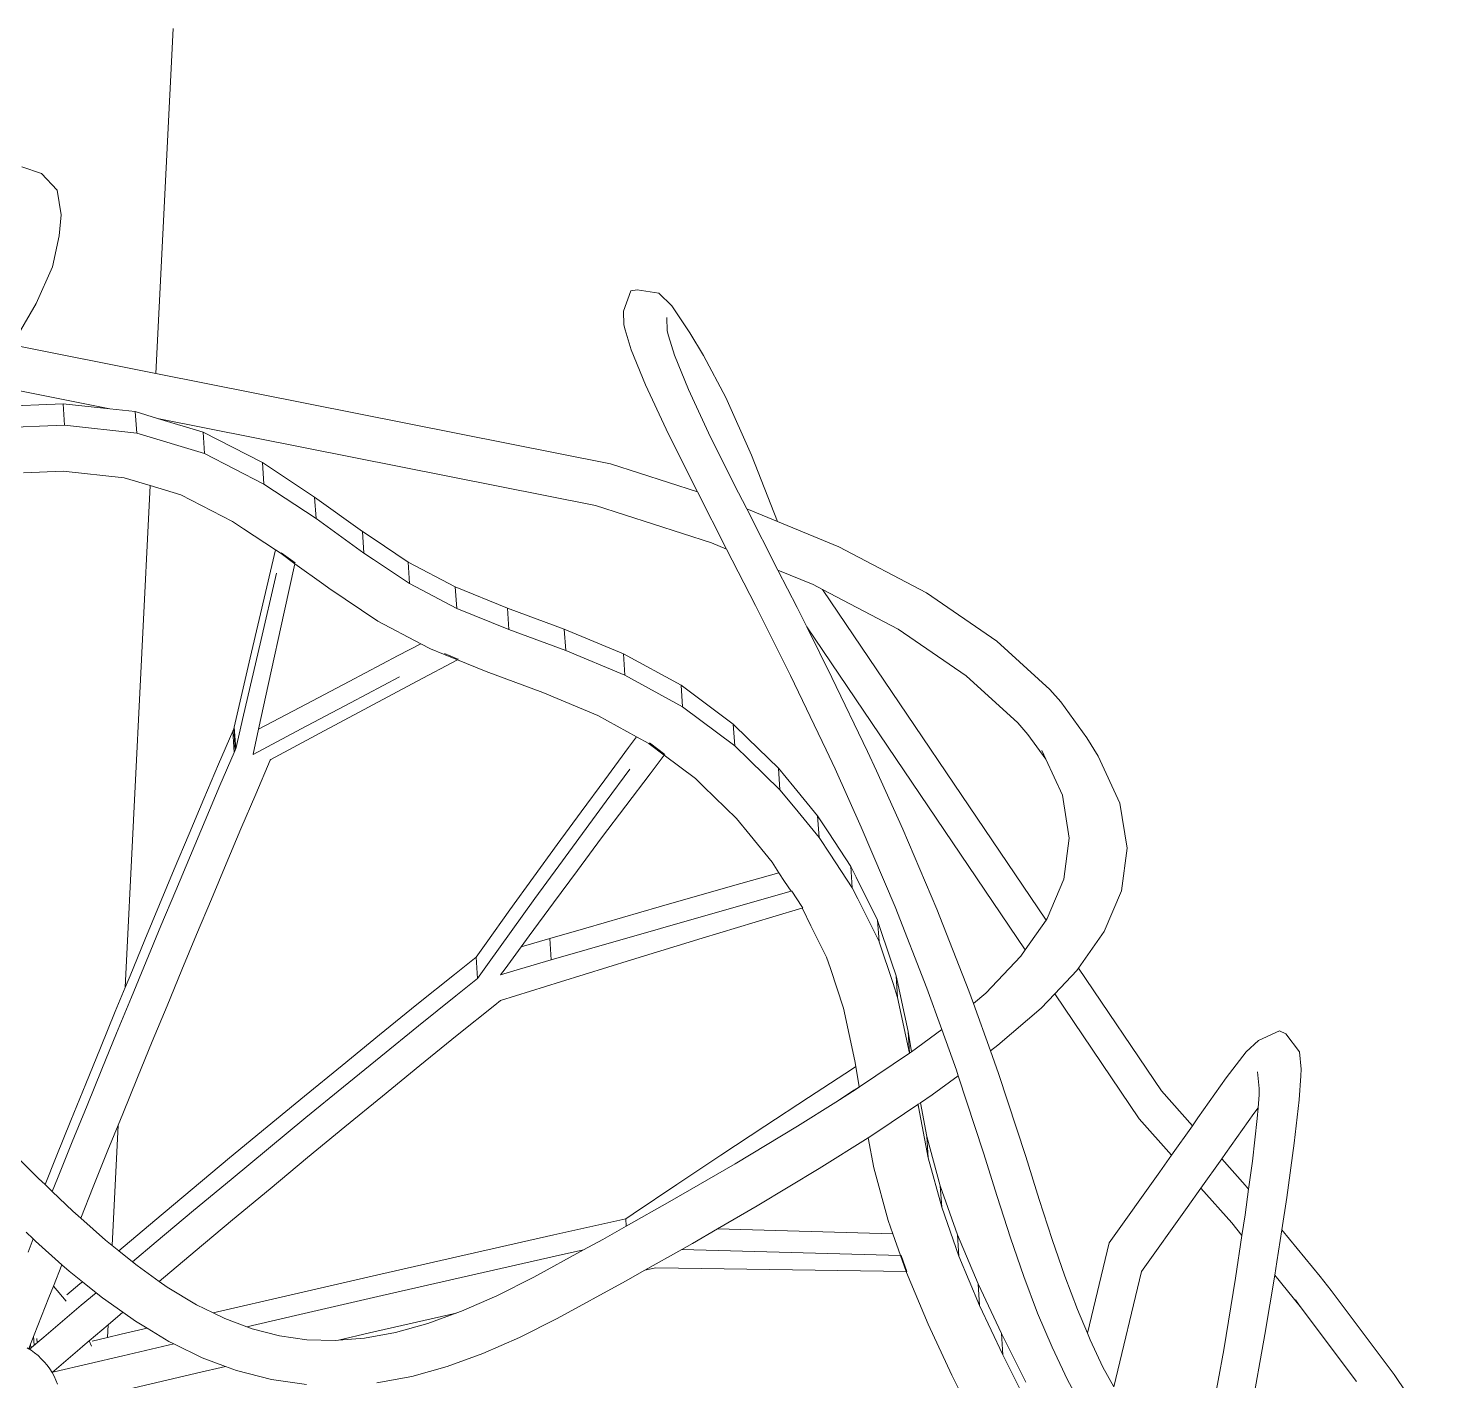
# Model space of a CAD drawing. Header units: millimetres. Extents: x 930469 to 1523124, y -120375 to 411163.
# Drawn here: x 1426945 to 1427622, y -43810 to -43163 of the extents above; entities that cross this region are included whole.
import ezdxf

# ---------------------------------------------------------------- set-up
doc = ezdxf.new("R2010")
doc.units = ezdxf.units.MM
doc.linetypes.add('HIDDEN', pattern=[0.75, 0.5, -0.25])
doc.layers.add('A-NET KHUAT', color=8, linetype='HIDDEN', lineweight=0)
doc.layers.add('xr', color=8, linetype='Continuous', lineweight=0)

# ---------------------------------------------------------------- blocks, each defined once
blk = doc.blocks.new('zzz')
at = {"layer": 'xr', "ltscale": 3}
for p, q in [((1229853.8, 16997), (1229807.5, 16950.4)), ((1230528.3, 16925.7), (1230525.6, 16995)), ((1230567.7, 17001.3), (1230544, 16882.3)), ((1230548.9, 16927), (1230546.1, 16996.3)), ((1230605.3, 16975.9), (1230577.8, 16838.3)), ((1230605.3, 16975.9), (1230644.7, 16952.8)), ((1229640.6, 16954.3), (1229643.1, 16957.7)), ((1229643.1, 16957.7), (1229644, 16959.2)), ((1229644, 16959.2), (1229644.5, 16960)), ((1229646.3, 16959.3), (1229644, 16959.2)), ((1229644, 16959.2), (1229655.7, 16945.4)), ((1229644.5, 16960), (1229645.4, 16961.4)), ((1229646.3, 16959.3), (1229644.5, 16960)), ((1229649.2, 16958.1), (1229645.1, 16957.9)), ((1229646.3, 16959.3), (1229657.9, 16954.7)), ((1229656.4, 16955.3), (1229647.8, 16954.7)), ((1229657.9, 16954.7), (1229693.5, 16940.6)), ((1229737.1, 16960.6), (1229749.6, 16955.6)), ((1229749.6, 16955.6), (1229747.5, 16953.4)), ((1229756.2, 16962.5), (1229749.6, 16955.6)), ((1230484.4, 16927), (1230482.8, 16964.9)), ((1230769.1, 16947.7), (1230775.6, 16966.4)), ((1229625.3, 16939.8), (1229628.7, 16942.3)), ((1229628.7, 16942.3), (1229631.9, 16945)), ((1229631.9, 16945), (1229635, 16947.9)), ((1229635, 16947.9), (1229637.9, 16951)), ((1229640.6, 16954.3), (1229637.9, 16951)), ((1229654.4, 16952.1), (1229650.3, 16951.8)), ((1229654.4, 16952), (1229650.3, 16951.8)), ((1229655.7, 16945.4), (1229686.2, 16909.6)), ((1229747.5, 16953.4), (1229724.9, 16928.1)), ((1229801.7, 16944.3), (1229795.1, 16937.4)), ((1229807.5, 16950.4), (1229801.7, 16944.3)), ((1229801.7, 16944.3), (1229828.1, 16933.7)), ((1230644.7, 16952.8), (1230680, 16937.2)), ((1230753.1, 16932.8), (1230769.1, 16947.7)), ((1229614.4, 16933.9), (1229610.6, 16932.5)), ((1229614.4, 16933.9), (1229618.2, 16935.6)), ((1229621.8, 16937.6), (1229618.2, 16935.6)), ((1229625.3, 16939.8), (1229621.8, 16937.6)), ((1229622.4, 16935.5), (1229622, 16937.3)), ((1229622, 16937.3), (1229623.5, 16935.5)), ((1229623.1, 16936), (1229622.3, 16935.9)), ((1229622.4, 16935.5), (1229637.8, 16870)), ((1229623.5, 16935.5), (1229622.4, 16935.5)), ((1229623.5, 16935.5), (1229644.4, 16911)), ((1229690.1, 16924), (1229704.4, 16936.2)), ((1229693.5, 16940.6), (1229704.4, 16936.2)), ((1229704.4, 16936.2), (1229724.9, 16928.1)), ((1229724.9, 16928.1), (1229718.7, 16921.1)), ((1229795.1, 16937.4), (1229776.1, 16917.6)), ((1229795.1, 16937.4), (1229807.5, 16932.4)), ((1229807.5, 16932.4), (1229842.5, 16918.2)), ((1229828.1, 16933.7), (1229863.1, 16919.6)), ((1230680, 16937.2), (1230709.7, 16930.8)), ((1230709.7, 16930.8), (1230729.7, 16929)), ((1230729.7, 16929), (1230753.1, 16932.8)), ((1229696.1, 16923.5), (1229706.7, 16911)), ((1229718.7, 16921.1), (1229708.7, 16908.6)), ((1229776.1, 16917.6), (1229769.5, 16910.2)), ((1229842.5, 16918.2), (1229877.4, 16904.1)), ((1229863.1, 16919.6), (1229897.9, 16905.4)), ((1230477.9, 16868.5), (1230484.4, 16927)), ((1230520.7, 16856.6), (1230528.3, 16925.7)), ((1230548.9, 16927), (1230528.3, 16925.7)), ((1230544, 16882.3), (1230548.9, 16927)), ((1229644.4, 16911), (1229646.9, 16908.1)), ((1229646.9, 16908.1), (1229652, 16902.1)), ((1229646.9, 16899.7), (1229652, 16902.1)), ((1229652, 16902.1), (1229667.5, 16883.9)), ((1229686.2, 16909.6), (1229698.1, 16895.5)), ((1229708.7, 16908.6), (1229698.1, 16895.5)), ((1229706.7, 16911), (1229708.7, 16908.6)), ((1229769.5, 16910.2), (1229748.3, 16886.4)), ((1229769.5, 16910.2), (1229799.4, 16898.2)), ((1229877.4, 16904.1), (1229912.1, 16890)), ((1229897.9, 16905.4), (1229932.6, 16891.3)), ((1229651.8, 16899.2), (1229655.3, 16884.5)), ((1229693.1, 16889.3), (1229679.4, 16869.9)), ((1229698.1, 16895.5), (1229693.1, 16889.3)), ((1229799.4, 16898.2), (1229834.4, 16884.1)), ((1229912.1, 16890), (1229946.6, 16875.8)), ((1229932.6, 16891.3), (1229967.1, 16877.2)), ((1229601.6, 16882), (1229621.1, 16799.3)), ((1229667.5, 16883.9), (1229655.3, 16884.5)), ((1229655.3, 16884.5), (1229658.4, 16871.3)), ((1229667.5, 16883.9), (1229677.3, 16872.3)), ((1229738.2, 16873.8), (1229727.6, 16860.7)), ((1229743.2, 16880.1), (1229738.2, 16873.8)), ((1229738.2, 16873.8), (1229767.2, 16839.3)), ((1229748.3, 16886.4), (1229743.2, 16880.1)), ((1229858.6, 16874.3), (1229743.2, 16880.1)), ((1229834.4, 16884.1), (1229858.6, 16874.3)), ((1229858.6, 16874.3), (1229869.3, 16870)), ((1229946.6, 16875.8), (1229980.9, 16861.7)), ((1229967.1, 16877.2), (1229990.1, 16867.7)), ((1230541.3, 16858), (1230544, 16882.3)), ((1229637.8, 16870), (1229649.2, 16821.1)), ((1229658.4, 16871.3), (1229664.1, 16846.7)), ((1229679.4, 16869.9), (1229670.8, 16857.7)), ((1229677.3, 16872.3), (1229679.4, 16869.9)), ((1229727.6, 16860.7), (1229724.1, 16856.3)), ((1229727.6, 16860.7), (1229746.7, 16838)), ((1229869.3, 16870), (1229904, 16855.8)), ((1229980.9, 16861.7), (1230015.1, 16847.5)), ((1230470.5, 16843.6), (1229990.1, 16867.7)), ((1229990.1, 16867.7), (1230001.5, 16863)), ((1230001.5, 16863), (1230035.7, 16848.9)), ((1230470.5, 16843.6), (1230477.9, 16868.5)), ((1229664.1, 16846.7), (1229651.6, 16826)), ((1229670.8, 16857.7), (1229664.1, 16846.7)), ((1229724.1, 16856.3), (1229708.9, 16835)), ((1229904, 16855.8), (1229938.5, 16841.7)), ((1230015.1, 16847.5), (1230049.1, 16833.4)), ((1230035.7, 16848.9), (1230069.7, 16834.7)), ((1230501.2, 16791.7), (1230520.7, 16856.6)), ((1230541.3, 16858), (1230520.7, 16856.6)), ((1230534.9, 16836.8), (1230541.3, 16858)), ((1229708.9, 16835), (1229703.6, 16827.4)), ((1229708.9, 16835), (1229737.8, 16800.7)), ((1229746.7, 16838), (1229776.7, 16802.1)), ((1229767.2, 16839.3), (1229797.2, 16803.5)), ((1229938.5, 16841.7), (1229972.8, 16827.5)), ((1230049.1, 16833.4), (1230083, 16819.3)), ((1230069.7, 16834.7), (1230103.5, 16820.6)), ((1230534.9, 16836.8), (1230451.4, 16417.6)), ((1230461.6, 16814.3), (1230470.5, 16843.6)), ((1230577.8, 16838.3), (1230491.2, 16403.2)), ((1230521.7, 16793), (1230534.9, 16836.8)), ((1230908.1, 16821.7), (1230577.8, 16838.3)), ((1229649.2, 16821.1), (1229635.9, 16793.9)), ((1229651.6, 16826), (1229649.2, 16821.1)), ((1229703.6, 16827.4), (1229686.7, 16799.4)), ((1229972.8, 16827.5), (1230007, 16813.4)), ((1230083, 16819.3), (1230116.6, 16805.1)), ((1230103.5, 16820.6), (1230137.2, 16806.5)), ((1230007, 16813.4), (1230041, 16799.3)), ((1230137.2, 16806.5), (1230170.7, 16792.3)), ((1230436.3, 16764.9), (1230461.6, 16814.3)), ((1229621.1, 16799.3), (1229627.5, 16771.6)), ((1229635.9, 16793.9), (1229627.5, 16771.6)), ((1229686.7, 16799.4), (1229678.9, 16783.5)), ((1229737.8, 16800.7), (1229767.8, 16764.9)), ((1229776.7, 16802.1), (1229806.5, 16766.3)), ((1229797.2, 16803.5), (1229827.1, 16767.7)), ((1230041, 16799.3), (1230074.9, 16785.1)), ((1230116.6, 16805.1), (1230150.1, 16791)), ((1230170.7, 16792.3), (1230204, 16778.2)), ((1230472, 16734.8), (1230501.2, 16791.7)), ((1230492.6, 16736.1), (1230521.7, 16793)), ((1230521.7, 16793), (1230501.2, 16791.7)), ((1229678.9, 16783.5), (1229673.4, 16772.4)), ((1229678.9, 16783.5), (1229696.9, 16705.8)), ((1230074.9, 16785.1), (1230108.5, 16771)), ((1230150.1, 16791), (1230183.4, 16776.9)), ((1230204, 16778.2), (1230235.6, 16764.7)), ((1229627.5, 16771.6), (1229623.6, 16761.1)), ((1229673.4, 16772.4), (1229665.5, 16751.2)), ((1229767.8, 16764.9), (1229797.7, 16729)), ((1229806.5, 16766.3), (1229836.2, 16730.5)), ((1229827.1, 16767.7), (1229856.8, 16731.8)), ((1230108.5, 16771), (1230142, 16756.8)), ((1230183.4, 16776.9), (1230215.1, 16763.4)), ((1230235.6, 16764.7), (1230215.1, 16763.4)), ((1230235.6, 16764.7), (1230237.1, 16764.1)), ((1230429.3, 16754.4), (1230436.3, 16764.9)), ((1229623.6, 16761.1), (1229615, 16727.7)), ((1229665.5, 16751.2), (1229663.6, 16746.1)), ((1229665.5, 16751.2), (1229676.3, 16704.5)), ((1230142, 16756.8), (1230175.3, 16742.7)), ((1230215.1, 16763.4), (1230216.5, 16762.7)), ((1230216.5, 16762.7), (1230217.3, 16762.4)), ((1230237.9, 16763.7), (1230217.3, 16762.4)), ((1230217.3, 16762.4), (1230218.7, 16761.8)), ((1230239.2, 16763.2), (1230218.7, 16761.8)), ((1230218.7, 16761.8), (1230250.8, 16754.4)), ((1230237.1, 16764.1), (1230237.9, 16763.7)), ((1230237.9, 16763.7), (1230239.2, 16763.2)), ((1230305.6, 16747.9), (1230239.2, 16763.2)), ((1230319.1, 16738.6), (1230250.8, 16754.4)), ((1230408.9, 16723.8), (1230429.3, 16754.4)), ((1229663.6, 16746.1), (1229656.9, 16720.1)), ((1230175.3, 16742.7), (1230207.9, 16728.8)), ((1230213.4, 16745.3), (1230213.3, 16745.3)), ((1230213.3, 16745.3), (1230213.3, 16745.3)), ((1230213.3, 16745.3), (1230237.8, 16699.3)), ((1230213.3, 16745.3), (1230213.4, 16745.3)), ((1230213.4, 16745.3), (1230237.3, 16740.1)), ((1230237.3, 16740.1), (1230258.3, 16700.6)), ((1230281.3, 16730.5), (1230237.3, 16740.1)), ((1230373.5, 16732.1), (1230305.6, 16747.9)), ((1230319.1, 16738.6), (1230386.6, 16722.9)), ((1229615, 16727.7), (1229610.2, 16694.1)), ((1229797.7, 16729), (1229827.4, 16693.2)), ((1229836.2, 16730.5), (1229865.7, 16694.6)), ((1229856.8, 16731.8), (1229886.3, 16696)), ((1230207.9, 16728.8), (1230208.3, 16728.1)), ((1230208.3, 16728.1), (1230233.5, 16681.4)), ((1230349.3, 16715.5), (1230281.3, 16730.5)), ((1230373.5, 16732.1), (1230408.9, 16723.8)), ((1230438.9, 16684.9), (1230472, 16734.8)), ((1230459.4, 16686.3), (1230492.6, 16736.1)), ((1230492.6, 16736.1), (1230472, 16734.8)), ((1229656.9, 16720.1), (1229653.2, 16693.9)), ((1230349.3, 16715.5), (1230395.7, 16705.2)), ((1230395.7, 16705.2), (1230405.4, 16718.5)), ((1230396.6, 16705), (1230406.2, 16718.3)), ((1230405.4, 16718.5), (1230408.9, 16723.8)), ((1230405.4, 16718.5), (1230405.4, 16718.5)), ((1229676.3, 16704.5), (1229695.4, 16621.7)), ((1229696.9, 16705.8), (1229715.9, 16623.1)), ((1230237.8, 16699.3), (1230262.7, 16652.1)), ((1230258.3, 16700.6), (1230283.2, 16653.4)), ((1230375.8, 16677.6), (1230395.7, 16705.2)), ((1229653.2, 16693.9), (1229652.4, 16666.8)), ((1229827.4, 16693.2), (1229856.9, 16657.3)), ((1229865.7, 16694.6), (1229895.1, 16658.8)), ((1229886.3, 16696), (1229915.7, 16660.1)), ((1230406, 16639.3), (1230438.9, 16684.9)), ((1230426.6, 16640.6), (1230459.4, 16686.3)), ((1230459.4, 16686.3), (1230438.9, 16684.9)), ((1230233.5, 16681.4), (1230258.6, 16634.8)), ((1230340.9, 16625.9), (1230372.4, 16672.9)), ((1230372.4, 16672.9), (1230375.8, 16677.6)), ((1229652.4, 16666.8), (1229652.7, 16663.5)), ((1229652.7, 16663.5), (1229659.6, 16633.8)), ((1229652.7, 16663.5), (1229654.7, 16638.6)), ((1229856.9, 16657.3), (1229886.3, 16621.5)), ((1229895.1, 16658.8), (1229924.3, 16622.9)), ((1229915.7, 16660.1), (1229944.9, 16624.3)), ((1230262.7, 16652.1), (1230287.4, 16605)), ((1230283.2, 16653.4), (1230307.9, 16606.3)), ((1229654.7, 16638.6), (1229660.1, 16609.1)), ((1229659.6, 16633.8), (1229678.6, 16551)), ((1230258.6, 16634.8), (1230283.4, 16588.2)), ((1230376.7, 16595.5), (1230399.8, 16630)), ((1230397.3, 16596.9), (1230420.4, 16631.3)), ((1230399.8, 16630), (1230406, 16639.3)), ((1230426.6, 16640.6), (1230406, 16639.3)), ((1230420.4, 16631.3), (1230426.6, 16640.6)), ((1229612, 16626.9), (1229618.1, 16593.3)), ((1229695.4, 16621.7), (1229714.3, 16539)), ((1229715.9, 16623.1), (1229734.8, 16540.3)), ((1229886.3, 16621.5), (1229915.5, 16585.6)), ((1229924.3, 16622.9), (1229953.4, 16587.1)), ((1229944.9, 16624.3), (1229973.9, 16588.4)), ((1230319.1, 16584.8), (1230340.9, 16625.9)), ((1229660.1, 16609.1), (1229668.7, 16578.1)), ((1230307.9, 16606.3), (1230319.1, 16584.8)), ((1229618.1, 16593.3), (1229627.5, 16559.6)), ((1229973.9, 16588.4), (1230002.8, 16552.6)), ((1230353, 16550.3), (1230376.7, 16595.5)), ((1230373.5, 16551.7), (1230397.3, 16596.9)), ((1230397.3, 16596.9), (1230376.7, 16595.5)), ((1229668.7, 16578.1), (1229678.8, 16550.3)), ((1229915.5, 16585.6), (1229944.5, 16549.8)), ((1229953.4, 16587.1), (1229982.2, 16551.2)), ((1230283.4, 16588.2), (1230303.7, 16549.7)), ((1230309.2, 16563.1), (1230314.3, 16575.6)), ((1230314.3, 16575.6), (1230319.1, 16584.8)), ((1230303.7, 16549.7), (1230309.2, 16563.1)), ((1230304.7, 16549.8), (1230309.7, 16562)), ((1229627.5, 16559.6), (1229639.9, 16525.3)), ((1229678.6, 16551), (1229678.8, 16550.3)), ((1229678.8, 16550.3), (1229680.4, 16545.8)), ((1229944.5, 16549.8), (1229973.4, 16514)), ((1229982.2, 16551.2), (1229998.9, 16530.5)), ((1230002.8, 16552.6), (1230019.4, 16531.8)), ((1230292.5, 16522.3), (1230303.7, 16549.7)), ((1230304.3, 16548.7), (1230304.7, 16549.8)), ((1230332.7, 16500.5), (1230353, 16550.3)), ((1230373.5, 16551.7), (1230353, 16550.3)), ((1230353.3, 16501.8), (1230373.5, 16551.7)), ((1229680.4, 16545.8), (1229695.3, 16511.9)), ((1229714.3, 16539), (1229733, 16456.2)), ((1229734.8, 16540.3), (1229753.5, 16457.6)), ((1229639.9, 16525.3), (1229655.3, 16490.3)), ((1230019.4, 16531.8), (1229998.9, 16530.5)), ((1229998.9, 16530.5), (1230012.2, 16520.9)), ((1230012.2, 16520.9), (1230043.8, 16498.2)), ((1230019.4, 16531.8), (1230032.8, 16522.3)), ((1230032.8, 16522.3), (1230064.4, 16499.5)), ((1230272.4, 16468), (1230292.5, 16522.3)), ((1229695.3, 16511.9), (1229713.1, 16476.5)), ((1229973.4, 16514), (1229977.7, 16508.6)), ((1229977.7, 16508.6), (1229995.6, 16451)), ((1230006.2, 16495.6), (1230002.5, 16508.4)), ((1230008.2, 16504.1), (1230002.5, 16508.4)), ((1230016.6, 16459.9), (1230006.2, 16495.6)), ((1230029.1, 16488.8), (1230008.2, 16504.1)), ((1230043.8, 16498.2), (1230075.3, 16475.5)), ((1230064.4, 16499.5), (1230095.8, 16476.8)), ((1230312.6, 16446.1), (1230332.7, 16500.5)), ((1230353.3, 16501.8), (1230332.7, 16500.5)), ((1230333.1, 16447.4), (1230353.3, 16501.8)), ((1229655.3, 16490.3), (1229673.4, 16454.4)), ((1230037.1, 16461.2), (1230029.1, 16488.8)), ((1230039.8, 16481), (1230029.1, 16488.8)), ((1230039.8, 16481), (1230071.1, 16457.9)), ((1229713.1, 16476.5), (1229739.1, 16429)), ((1230075.3, 16475.5), (1230106.6, 16452.7)), ((1230095.8, 16476.8), (1230127.1, 16454.1)), ((1230250.5, 16415.3), (1230272.4, 16468)), ((1229673.4, 16454.4), (1229709.2, 16388.8)), ((1229733, 16456.2), (1229739.1, 16429)), ((1229753.5, 16457.6), (1229769, 16388.6)), ((1230037.1, 16461.2), (1230016.6, 16459.9)), ((1230016.6, 16459.9), (1230026.6, 16425.4)), ((1230037.1, 16461.2), (1230047.1, 16426.8)), ((1230071.1, 16457.9), (1230102.3, 16434.8)), ((1230127.1, 16454.1), (1230158.2, 16431.4)), ((1229995.6, 16451), (1230016.6, 16383.2)), ((1230106.6, 16452.7), (1230137.6, 16430)), ((1230289.1, 16389.4), (1230312.6, 16446.1)), ((1230309.6, 16390.7), (1230333.1, 16447.4)), ((1230333.1, 16447.4), (1230312.6, 16446.1)), ((1229739.1, 16429), (1229749.1, 16410.7)), ((1230047.1, 16426.8), (1230067.3, 16356.6)), ((1230102.3, 16434.8), (1230133.3, 16411.7)), ((1230137.6, 16430), (1230168.5, 16407.3)), ((1230158.2, 16431.4), (1230189.1, 16408.7)), ((1230026.6, 16425.4), (1230046.8, 16355.3)), ((1230250.5, 16415.3), (1230230.1, 16378.3)), ((1230451.4, 16417.6), (1230415.8, 16306.7)), ((1229749.1, 16410.7), (1229761.8, 16388.1)), ((1230133.3, 16411.7), (1230164.1, 16388.5)), ((1230168.5, 16407.3), (1230199.2, 16384.6)), ((1230189.1, 16408.7), (1230219.8, 16385.9)), ((1230464.5, 16320), (1230491.2, 16403.2)), ((1229709.2, 16388.8), (1229719.6, 16370.3)), ((1229769, 16388.6), (1229761.8, 16388.1)), ((1229761.8, 16388.1), (1229785.4, 16346.3)), ((1229769, 16388.6), (1229773.7, 16381.6)), ((1230164.1, 16388.5), (1230194.7, 16365.4)), ((1230219.8, 16385.9), (1230230.1, 16378.3)), ((1230258.9, 16334.2), (1230289.1, 16389.4)), ((1230279.4, 16335.5), (1230309.6, 16390.7)), ((1230309.6, 16390.7), (1230289.1, 16389.4)), ((1230619.5, 16389.2), (1230600.6, 16383.3)), ((1230624.5, 16390.4), (1230619.5, 16389.2)), ((1230637.4, 16390.8), (1230624.5, 16390.4)), ((1230637.4, 16390.8), (1230656.9, 16383.8)), ((1229773.7, 16381.6), (1229801.8, 16339.6)), ((1230016.6, 16383.2), (1230037.4, 16315.5)), ((1230223.6, 16366.5), (1230230.1, 16378.3)), ((1230600.6, 16383.3), (1230567, 16369.6)), ((1230657.8, 16377.6), (1230654.8, 16356.9)), ((1230657.8, 16377.6), (1230656.9, 16383.8)), ((1229722, 16359.9), (1229718.4, 16120.3)), ((1229719.6, 16370.3), (1229722, 16359.9)), ((1229719.6, 16370.3), (1229739.6, 16334.9)), ((1230212.6, 16351.8), (1230194.7, 16365.4)), ((1230212.6, 16351.8), (1230223.5, 16366.2)), ((1230213.3, 16351.3), (1230224.3, 16365.9)), ((1230223.5, 16366.2), (1230223.6, 16366.5)), ((1230223.9, 16366.2), (1230223.5, 16366.2)), ((1230567, 16369.6), (1230524.6, 16349.9)), ((1229785.4, 16346.3), (1229821.6, 16284)), ((1230046.8, 16355.3), (1230066.8, 16285.1)), ((1230067.3, 16356.6), (1230087.4, 16286.5)), ((1230190.3, 16322), (1230212.6, 16351.8)), ((1230524.6, 16349.9), (1230474.6, 16325.1)), ((1230613.9, 16347.8), (1230595.5, 16341.9)), ((1230618.7, 16348.9), (1230613.9, 16347.8)), ((1230616.6, 16327.2), (1230642.7, 16344.6)), ((1230631.4, 16349.2), (1230618.7, 16348.9)), ((1230642.7, 16344.6), (1230654.8, 16356.9)), ((1229739.6, 16334.9), (1229733.6, 16125.6)), ((1229739.6, 16334.9), (1229745.2, 16324.9)), ((1229801.8, 16339.6), (1229829.7, 16297.6)), ((1230221.6, 16284.4), (1230258.9, 16334.2)), ((1230242.1, 16285.8), (1230279.4, 16335.5)), ((1230279.4, 16335.5), (1230258.9, 16334.2)), ((1230595.5, 16341.9), (1230562.5, 16328.6)), ((1229745.2, 16324.9), (1229759.2, 16300.9)), ((1230182.5, 16314.1), (1230190.3, 16322)), ((1230464.5, 16320), (1230409.8, 16292.1)), ((1230474.6, 16325.1), (1230464.5, 16320)), ((1230562.5, 16328.6), (1230521, 16309.3)), ((1230616.6, 16327.2), (1230594.9, 16314.2)), ((1230037.4, 16315.5), (1230057.9, 16247.8)), ((1230152, 16282.8), (1230182.5, 16314.1)), ((1230415.8, 16306.7), (1230409.8, 16292.1)), ((1230521, 16309.3), (1230471.7, 16284.8)), ((1230554.8, 16292.9), (1230594.9, 16314.2)), ((1229754.4, 16133), (1229759.2, 16300.9)), ((1229759.2, 16300.9), (1229781.2, 16262.9)), ((1229829.7, 16297.6), (1229857.5, 16255.7)), ((1230409.8, 16292.1), (1230355.7, 16264.5)), ((1230499.7, 16268.3), (1230554.8, 16292.9)), ((1229821.6, 16284), (1229857.4, 16224.4)), ((1230066.8, 16285.1), (1230082.3, 16230.4)), ((1230087.4, 16286.5), (1230100, 16242)), ((1230135.9, 16269.7), (1230152, 16282.8)), ((1230208.1, 16270.5), (1230221.6, 16284.4)), ((1230242.1, 16285.8), (1230221.6, 16284.4)), ((1230228.6, 16271.8), (1230242.1, 16285.8)), ((1230471.7, 16284.8), (1230448.3, 16272.9)), ((1230110.1, 16248.6), (1230135.9, 16269.7)), ((1230179.4, 16241.1), (1230208.1, 16270.5)), ((1230200, 16242.4), (1230228.6, 16271.8)), ((1230355.7, 16264.5), (1230288.7, 16231)), ((1230448.3, 16272.9), (1230389.6, 16243)), ((1230436.2, 16243.5), (1230448.3, 16272.9)), ((1230436.2, 16243.5), (1230499.7, 16268.3)), ((1229781.2, 16262.9), (1229816.9, 16203.6)), ((1229857.5, 16255.7), (1229885, 16213.7)), ((1230057.9, 16247.8), (1230066.3, 16220)), ((1230082.3, 16230.4), (1230091.8, 16236.6)), ((1230091.8, 16236.6), (1230100, 16242)), ((1230100, 16242), (1230110.1, 16248.6)), ((1230161.7, 16226.5), (1230179.4, 16241.1)), ((1230200, 16242.4), (1230179.4, 16241.1)), ((1230182.3, 16227.9), (1230200, 16242.4)), ((1230389.6, 16243), (1230353.8, 16224.7)), ((1230389.6, 16243), (1230375.8, 16209.2)), ((1230412, 16184.6), (1230436.2, 16243.5)), ((1229857.4, 16224.4), (1229880.6, 16187.7)), ((1230067.8, 16220.1), (1230082.5, 16229.7)), ((1230082.3, 16230.4), (1230082.5, 16229.7)), ((1230133.8, 16203.7), (1230161.7, 16226.5)), ((1230154.4, 16205), (1230182.3, 16227.9)), ((1230288.7, 16231), (1230217.7, 16196.9)), ((1230353.8, 16224.7), (1230335.4, 16215.5)), ((1229885, 16213.7), (1229912.5, 16171.7)), ((1230019.1, 16196.4), (1230049.3, 16211.4)), ((1230335.4, 16215.5), (1230026.2, 16006.4)), ((1230049.3, 16211.4), (1230065.7, 16219.5)), ((1230065.7, 16219.5), (1230066.3, 16220)), ((1230066.3, 16220), (1230066.5, 16219.2)), ((1230066.5, 16219.2), (1230067.8, 16220.1)), ((1230335.4, 16215.5), (1230286.9, 16191.3)), ((1230375.8, 16209.2), (1230371.1, 16200.3)), ((1229816.9, 16203.6), (1229846.5, 16156.7)), ((1230008.3, 16192.8), (1230019.1, 16196.4)), ((1230371.1, 16200.3), (1230054.7, 15986.5)), ((1230117.7, 16193), (1230133.8, 16203.7)), ((1230154.4, 16205), (1230133.8, 16203.7)), ((1230138.3, 16194.4), (1230154.4, 16205)), ((1230217.7, 16196.9), (1230199.5, 16188.4)), ((1230371.1, 16200.3), (1230333, 16128)), ((1229880.6, 16187.7), (1229891.9, 16170.4)), ((1229880.6, 16187.7), (1229892.9, 16168.2)), ((1229970.4, 16180.2), (1230008.3, 16192.8)), ((1230085.5, 16171.9), (1230117.7, 16193)), ((1230106.1, 16173.2), (1230138.3, 16194.4)), ((1230199.5, 16188.4), (1230143.7, 16163.3)), ((1230286.9, 16191.3), (1230216, 16157.2)), ((1230367.8, 16100.7), (1230412, 16184.6)), ((1229891.9, 16170.2), (1229895.3, 16165)), ((1229895.1, 16165.4), (1229914.5, 16168.6)), ((1229912.5, 16171.7), (1229914.5, 16168.6)), ((1229914.5, 16168.6), (1229920, 16169.5)), ((1229970.4, 16180.2), (1229920, 16169.5)), ((1230075.2, 16166.7), (1230085.5, 16171.9)), ((1230106.1, 16173.2), (1230085.5, 16171.9)), ((1230095.7, 16168.1), (1230106.1, 16173.2)), ((1229817.7, 16151.2), (1229846.5, 16156.7)), ((1229846.5, 16156.7), (1229852.3, 16147.5)), ((1229892.9, 16168.2), (1229895.1, 16164.9)), ((1229895.1, 16164.9), (1229895.3, 16165)), ((1229895.1, 16164.9), (1229927.3, 16117.1)), ((1229895.3, 16165), (1229895.4, 16165)), ((1230034.2, 16146.3), (1230075.2, 16166.7)), ((1230054.8, 16147.7), (1230095.7, 16168.1)), ((1230143.7, 16163.3), (1230067.5, 16130.9)), ((1230216, 16157.2), (1230197.7, 16148.7)), ((1229817.7, 16151.2), (1229767.2, 16137.5)), ((1229852.3, 16147.5), (1229878.3, 16109)), ((1229994.1, 16132.9), (1230033.9, 16146.2)), ((1230014.6, 16134.3), (1230054.4, 16147.6)), ((1230033.9, 16146.2), (1230034.2, 16146.3)), ((1230054.8, 16147.7), (1230034.2, 16146.3)), ((1230054.4, 16147.6), (1230054.8, 16147.7)), ((1230197.7, 16148.7), (1230141.8, 16123.4)), ((1229733.6, 16125.6), (1229754.4, 16133)), ((1229754.4, 16133), (1229767.2, 16137.5)), ((1229980.8, 16128.5), (1229927.5, 16117.2)), ((1230001.4, 16129.8), (1229948.1, 16118.5)), ((1229980.8, 16128.5), (1229994.1, 16132.9)), ((1230001.4, 16129.8), (1229980.8, 16128.5)), ((1230067.5, 16130.9), (1229989.7, 16100.4)), ((1230001.4, 16129.8), (1230014.6, 16134.3)), ((1230333, 16128), (1230288.5, 16063)), ((1229668.2, 16099.4), (1229717.4, 16120)), ((1229717.4, 16120), (1229718.4, 16120.3)), ((1229733.6, 16125.6), (1229718.4, 16120.3)), ((1229733.6, 16125), (1229718.4, 16119.7)), ((1229718.4, 16120.3), (1229718.4, 16119.7)), ((1229733.6, 16125.6), (1229733.6, 16125)), ((1229927.3, 16117.1), (1229927.5, 16117.2)), ((1229927.3, 16117.1), (1229928, 16116.2)), ((1229948.1, 16118.5), (1229927.5, 16117.2)), ((1229928, 16116.2), (1229928.6, 16115.3)), ((1229928.6, 16115.3), (1229948.1, 16118.5)), ((1229928.6, 16115.3), (1229950, 16086.1)), ((1230141.8, 16123.4), (1230065.2, 16090.9)), ((1229847.7, 16100.6), (1229800.5, 16087.7)), ((1229876.1, 16108.6), (1229827.2, 16099.2)), ((1229847.7, 16100.6), (1229827.2, 16099.2)), ((1229879.8, 16106.7), (1229847.7, 16100.6)), ((1229878.3, 16109), (1229876.1, 16108.6)), ((1229878.5, 16108.7), (1229876.1, 16108.6)), ((1229878.3, 16109), (1229878.5, 16108.7)), ((1229878.5, 16108.7), (1229879.8, 16106.7)), ((1229879.8, 16106.7), (1229887.4, 16095.5)), ((1230321.8, 16033.4), (1230367.8, 16100.7)), ((1229619.3, 16076.6), (1229668.2, 16099.4)), ((1229800.5, 16087.7), (1229753.6, 16071.1)), ((1229827.2, 16099.2), (1229780, 16086.3)), ((1229800.5, 16087.7), (1229780, 16086.3)), ((1229887.4, 16095.5), (1229905.8, 16070.4)), ((1229989.7, 16100.4), (1229950, 16086.1)), ((1230065.2, 16090.9), (1229987, 16060.3)), ((1229570.6, 16052.3), (1229619.3, 16076.6)), ((1229780, 16086.3), (1229733, 16069.8)), ((1229950, 16086.1), (1229911.1, 16072.1)), ((1229733, 16069.8), (1229686, 16050.1)), ((1229753.6, 16071.1), (1229706.6, 16051.4)), ((1229753.6, 16071.1), (1229733, 16069.8)), ((1229905.8, 16070.4), (1229832.1, 16046.3)), ((1229911.1, 16072.1), (1229905.8, 16070.4)), ((1229987, 16060.3), (1229974.9, 16055.9)), ((1230288.5, 16063), (1230243.4, 16013.6)), ((1229638.7, 16027.9), (1229686, 16050.1)), ((1229659.2, 16029.2), (1229706.6, 16051.4)), ((1229706.6, 16051.4), (1229686, 16050.1)), ((1229832.1, 16046.3), (1229790.2, 16033.2)), ((1229974.9, 16055.9), (1229929.5, 16039.6)), ((1229974.9, 16055.9), (1229984.9, 16044.2)), ((1229790.2, 16033.2), (1229750.7, 16020.4)), ((1229929.5, 16039.6), (1229907.9, 16031.8)), ((1229929.5, 16039.6), (1229935.1, 16032.6)), ((1229984.9, 16044.2), (1230020.2, 16010.6)), ((1230275.4, 15982.7), (1230321.8, 16033.4)), ((1229592.1, 16004.6), (1229638.7, 16027.9)), ((1229612.6, 16005.9), (1229659.2, 16029.2)), ((1229659.2, 16029.2), (1229638.7, 16027.9)), ((1229750.7, 16020.4), (1229713.6, 16007.6)), ((1229907.9, 16031.8), (1229828.6, 16005.9)), ((1229935.1, 16032.6), (1229970.5, 15991.2)), ((1229713.6, 16007.6), (1229678.7, 15994.5)), ((1229828.6, 16005.9), (1229787.2, 15992.9)), ((1230020.2, 16010.6), (1230026.2, 16006.4)), ((1230026.2, 16006.4), (1230054.7, 15986.5)), ((1230243.4, 16013.6), (1230232.4, 16003.9)), ((1229678.7, 15994.5), (1229645.9, 15980.7)), ((1229787.2, 15992.9), (1229749, 15980.6)), ((1230232.4, 16003.9), (1230208.8, 15986.7)), ((1229645.9, 15980.7), (1229614.9, 15966)), ((1229749, 15980.6), (1229714, 15968.5)), ((1229970.5, 15991.2), (1229984.3, 15978.1)), ((1230054.7, 15986.5), (1230056.4, 15985.3)), ((1230056.4, 15985.3), (1230094, 15969.4)), ((1230174.2, 15970.8), (1230208.8, 15986.7)), ((1230208.8, 15986.7), (1230217, 15990.5)), ((1230263.6, 15972.2), (1230275.4, 15982.7)), ((1229614.9, 15966), (1229604.2, 15960.2)), ((1229714, 15968.5), (1229682, 15956.5)), ((1229984.3, 15978.1), (1229864.7, 15897.2)), ((1229984.3, 15978.1), (1230006.6, 15956.9)), ((1230094, 15969.4), (1230133.2, 15964.2)), ((1230133.2, 15964.2), (1230174.2, 15970.8)), ((1230229.3, 15947.3), (1230263.6, 15972.2)), ((1229682, 15956.5), (1229659.3, 15946.9)), ((1230008.7, 15955.4), (1229891.3, 15875.9)), ((1230006.6, 15956.9), (1230008.7, 15955.4)), ((1230008.7, 15955.4), (1230043.8, 15930.8)), ((1229653.1, 15944.3), (1229627, 15932)), ((1229659.3, 15946.9), (1229653.1, 15944.3)), ((1229659.3, 15946.9), (1229745.8, 15926.1)), ((1230211.5, 15936.5), (1230229.3, 15947.3)), ((1229627, 15932), (1229608.1, 15921.7)), ((1229745.8, 15926.1), (1229813.7, 15877.7)), ((1230043.8, 15930.8), (1230082.7, 15914.4)), ((1230166.6, 15915.9), (1230211.5, 15936.5)), ((1229718.3, 15895.1), (1229608.1, 15921.7)), ((1230082.7, 15914.4), (1230123.6, 15908.9)), ((1230123.6, 15908.9), (1230166.6, 15915.9)), ((1229829.8, 15866.3), (1229864.7, 15897.2)), ((1229718.3, 15895.1), (1229779.7, 15851.4)), ((1229813.7, 15877.7), (1229829.8, 15866.3)), ((1229858, 15846.4), (1229891.3, 15875.9)), ((1229829.8, 15866.3), (1229858, 15846.4)), ((1229779.7, 15851.4), (1229798.2, 15838.3)), ((1229858, 15846.4), (1229865.4, 15841.2)), ((1229568.5, 15830.2), (1229643.5, 15816.5)), ((1229765.1, 15808.8), (1229798.2, 15838.3)), ((1229798.2, 15838.3), (1229826.4, 15818.4)), ((1229865.4, 15841.2), (1229903.8, 15814)), ((1229643.5, 15816.5), (1229712.1, 15805.1)), ((1229801.2, 15796), (1229826.4, 15818.4)), ((1229826.4, 15818.4), (1229831.3, 15814.9)), ((1229712.1, 15805.1), (1229753, 15799)), ((1229753, 15799), (1229765.1, 15808.8)), ((1229831.3, 15814.9), (1229869.6, 15787.7)), ((1229903.8, 15814), (1229928.5, 15795)), ((1229658.1, 15777), (1229582.2, 15790.8)), ((1229753, 15799), (1229772.8, 15796)), ((1229772.8, 15796), (1229797.1, 15792.7)), ((1229797.1, 15792.7), (1229801.2, 15796)), ((1229797.1, 15792.7), (1229824.1, 15789)), ((1229824.1, 15789), (1229864.8, 15784.3)), ((1229928.5, 15795), (1229939.4, 15783.1)), ((1229714.8, 15767.6), (1229658.1, 15777)), ((1229864.8, 15784.3), (1229875, 15783.5)), ((1229869.6, 15787.7), (1229875, 15783.5)), ((1229875, 15783.5), (1229887.5, 15782.6)), ((1229887.5, 15782.6), (1229893.5, 15782.4)), ((1229893.5, 15782.4), (1229909.6, 15784)), ((1229939.4, 15783.1), (1229948.9, 15763.2)), ((1229685.1, 15743.2), (1229714.8, 15767.6)), ((1229727.6, 15765.5), (1229714.8, 15767.6)), ((1229758.4, 15760.9), (1229727.6, 15765.5)), ((1229948.9, 15763.2), (1229945.9, 15756.9)), ((1229713.7, 15724.2), (1229758.4, 15760.9)), ((1229789.2, 15756.2), (1229758.4, 15760.9)), ((1229841.3, 15749.1), (1229789.2, 15756.2)), ((1229882.6, 15744.4), (1229841.3, 15749.1)), ((1229945.9, 15756.9), (1229928.7, 15744)), ((1229685.1, 15743.2), (1229613.3, 15689.4)), ((1229691.2, 15747.8), (1229685.1, 15743.2)), ((1229905.8, 15742.6), (1229882.6, 15744.4)), ((1229912.1, 15742.4), (1229905.8, 15742.6)), ((1229928.7, 15744), (1229912.1, 15742.4)), ((1229700.2, 15713.6), (1229713.7, 15724.2)), ((1229619.8, 15653.3), (1229700.2, 15713.6)), ((1229548.7, 15605), (1229619.8, 15653.3))]:
    blk.add_line(p, q, dxfattribs=at)

msp = doc.modelspace()

# ---------------------------------------------------------------- block references
at = {"layer": 'A-NET KHUAT', "xscale": 0.5, "yscale": 0.5, "zscale": 0.5, "rotation": 90}
msp.add_blockref('zzz', (1435424.69, -658616.87), dxfattribs=at)

doc.saveas('drawing.dxf')
